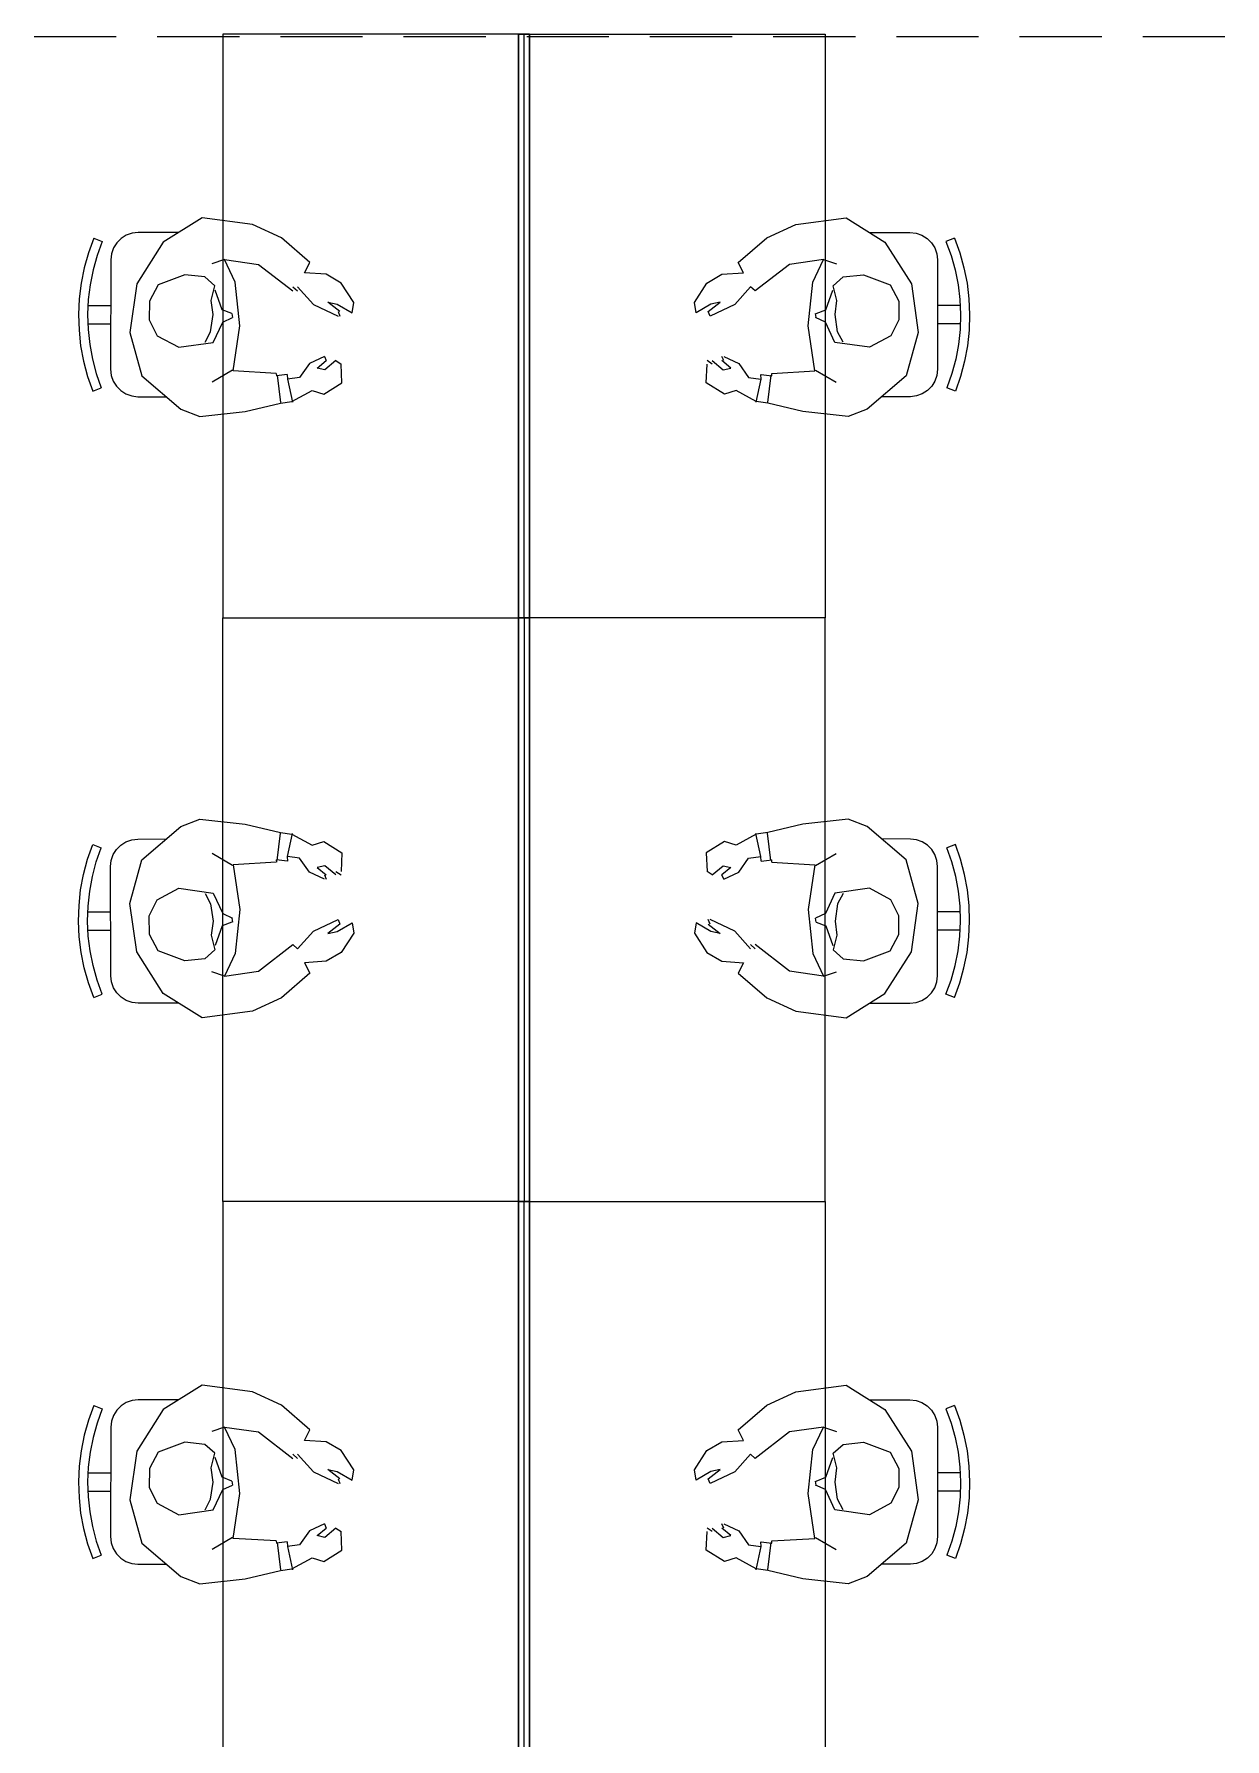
# Model space of a CAD drawing. Extents: x 0 to 23.4, y 0 to 16.5.
# Drawn here: x 5.637 to 6.493, y 6.85 to 8.077 of the extents above; entities that cross this region are included whole.
import ezdxf

# ---------------------------------------------------------------- set-up
doc = ezdxf.new("R2010")
doc.units = 0
doc.layers.get('0').update_dxf_attribs({"linetype": 'CONTINUOUS'})

msp = doc.modelspace()

# ---------------------------------------------------------------- linework, layer by layer
at = {"color": 0}
for points in [[(5.69618, 8.0746), (5.6371, 8.0746)], [(5.78472, 8.0746), (5.72569, 8.0746)], [(5.77289, 8.07656), (5.77289, 7.65662)], [(5.98942, 8.07656), (5.77289, 8.07656)], [(5.87332, 8.0746), (5.81424, 8.0746)], [(5.96192, 8.0746), (5.90283, 8.0746)], [(5.98551, 8.07656), (5.98942, 8.07656)], [(5.98942, 7.65662), (5.98942, 8.07656)], [(5.98942, 8.07656), (6.20594, 8.07656)], [(5.99338, 8.07656), (5.98942, 8.07656)], [(5.98942, 7.65662), (5.98942, 8.07656)], [(6.05046, 8.0746), (5.99143, 8.0746)], [(6.13906, 8.0746), (6.07997, 8.0746)], [(6.22765, 8.0746), (6.16857, 8.0746)], [(6.20594, 8.07656), (6.20594, 7.65662)], [(6.31619, 8.0746), (6.25717, 8.0746)], [(6.40479, 8.0746), (6.34571, 8.0746)], [(6.49338, 8.0746), (6.43431, 8.0746)], [(5.75786, 7.94439), (5.72993, 7.92692)], [(5.79406, 7.93967), (5.75786, 7.94439)], [(5.81494, 7.93001), (5.79406, 7.93967)], [(6.16396, 7.93001), (6.18479, 7.93967)], [(6.18479, 7.93967), (6.22097, 7.94439)], [(6.22097, 7.94439), (6.24892, 7.92692)], [(5.68001, 7.92979), (5.67617, 7.91922), (5.67312, 7.90836), (5.6709, 7.89729), (5.66954, 7.88607), (5.66906, 7.87478), (5.66938, 7.8635), (5.67057, 7.85232), (5.67264, 7.84119), (5.67557, 7.83029), (5.67925, 7.81967)], [(5.68608, 7.92736), (5.6824, 7.91721), (5.67947, 7.90685), (5.67736, 7.89626), (5.67606, 7.88558), (5.67557, 7.87478), (5.67594, 7.86404), (5.67708, 7.85331), (5.67904, 7.84272), (5.68181, 7.83231), (5.68533, 7.8221)], [(5.68001, 7.92979), (5.68608, 7.92736)], [(5.71192, 7.93381), (5.70751, 7.93332), (5.70335, 7.93192), (5.69965, 7.92958), (5.6965, 7.92643), (5.69417, 7.92275), (5.69271, 7.91857), (5.69217, 7.91417)], [(5.72993, 7.92692), (5.71089, 7.89697)], [(5.74089, 7.93375), (5.71192, 7.93381)], [(5.83539, 7.91233), (5.81494, 7.93001)], [(6.14344, 7.91233), (6.16396, 7.93001)], [(6.23796, 7.93375), (6.26693, 7.93381)], [(6.24892, 7.92692), (6.26796, 7.89697)], [(6.26693, 7.93381), (6.27132, 7.93332), (6.2755, 7.93192), (6.27924, 7.92958), (6.28233, 7.92643), (6.28472, 7.92275), (6.28618, 7.91857), (6.28668, 7.91417)], [(6.29883, 7.92979), (6.29275, 7.92736)], [(6.29275, 7.92736), (6.29644, 7.91721), (6.29937, 7.90685), (6.30149, 7.89626), (6.30279, 7.88558), (6.30328, 7.87478), (6.30296, 7.86404), (6.30176, 7.85331), (6.29981, 7.84272), (6.29704, 7.83231), (6.29351, 7.8221)], [(6.29883, 7.92979), (6.30268, 7.91922), (6.30572, 7.90836), (6.30794, 7.89729), (6.30931, 7.88607), (6.30985, 7.87478), (6.30946, 7.8635), (6.30826, 7.85232), (6.30621, 7.84119), (6.30333, 7.83029), (6.29958, 7.81967)], [(5.69217, 7.91417), (5.692, 7.83544)], [(5.77403, 7.91433), (5.76481, 7.91118)], [(5.77403, 7.91433), (5.79844, 7.91075)], [(5.78174, 7.89817), (5.77403, 7.91433)], [(5.79844, 7.91075), (5.82324, 7.89176)], [(5.83154, 7.90474), (5.83539, 7.91233)], [(6.14729, 7.90474), (6.14344, 7.91233)], [(6.18039, 7.91075), (6.1556, 7.89176)], [(6.20481, 7.91433), (6.18039, 7.91075)], [(6.1971, 7.89817), (6.20481, 7.91433)], [(6.20481, 7.91433), (6.21403, 7.91118)], [(6.28668, 7.91417), (6.28683, 7.83544)], [(5.74539, 7.90349), (5.72624, 7.89626)], [(5.75993, 7.90186), (5.74539, 7.90349)], [(5.76708, 7.8954), (5.75993, 7.90186)], [(5.84722, 7.90375), (5.83154, 7.90474)], [(5.85801, 7.89735), (5.84722, 7.90375)], [(6.12082, 7.89735), (6.13162, 7.90375)], [(6.13162, 7.90375), (6.14729, 7.90474)], [(6.21175, 7.8954), (6.21892, 7.90186)], [(6.21892, 7.90186), (6.23346, 7.90349)], [(6.23346, 7.90349), (6.25261, 7.89626)], [(5.71089, 7.89697), (5.706, 7.86199)], [(5.72624, 7.89626), (5.72, 7.88439)], [(5.76443, 7.88499), (5.76708, 7.8954)], [(5.7724, 7.87815), (5.76731, 7.89236)], [(5.78504, 7.8666), (5.78174, 7.89817)], [(5.82324, 7.89469), (5.82656, 7.89176)], [(5.82656, 7.89469), (5.83794, 7.882)], [(5.86703, 7.88357), (5.85801, 7.89735)], [(6.11187, 7.88357), (6.12082, 7.89735)], [(6.15229, 7.89469), (6.1409, 7.882)], [(6.1556, 7.89176), (6.15229, 7.89469)], [(6.19379, 7.8666), (6.1971, 7.89817)], [(6.20649, 7.87815), (6.21153, 7.89236)], [(6.21442, 7.88499), (6.21175, 7.8954)], [(6.25261, 7.89626), (6.25885, 7.88439)], [(6.26796, 7.89697), (6.27285, 7.86199)], [(5.67562, 7.88135), (5.69211, 7.88129)], [(5.72, 7.88439), (5.71994, 7.87093)], [(5.764, 7.86242), (5.76574, 7.87472)], [(5.76574, 7.87472), (5.76443, 7.88499)], [(5.7794, 7.87549), (5.7724, 7.87815)], [(5.7794, 7.87549), (5.77979, 7.87261)], [(5.83794, 7.882), (5.85568, 7.87364)], [(5.84842, 7.88379), (5.85504, 7.88226)], [(5.85699, 7.87706), (5.84842, 7.88379)], [(5.85504, 7.88226), (5.86578, 7.87608)], [(5.85568, 7.87706), (5.85699, 7.87364)], [(5.86578, 7.87608), (5.86703, 7.88357)], [(6.11307, 7.87608), (6.11187, 7.88357)], [(6.12381, 7.88226), (6.11307, 7.87608)], [(6.12185, 7.87706), (6.13043, 7.88379)], [(6.12315, 7.87364), (6.12185, 7.87706)], [(6.1409, 7.882), (6.12315, 7.87364)], [(6.13043, 7.88379), (6.12381, 7.88226)], [(6.19943, 7.87261), (6.19906, 7.87549)], [(6.19943, 7.87549), (6.20649, 7.87815)], [(6.21311, 7.87472), (6.21442, 7.88499)], [(6.21485, 7.86242), (6.21311, 7.87472)], [(6.25885, 7.88439), (6.2589, 7.87093)], [(6.30328, 7.88135), (6.28674, 7.88129)], [(5.67557, 7.86822), (5.69211, 7.86822)], [(5.706, 7.86199), (5.71468, 7.83078)], [(5.71994, 7.87093), (5.72564, 7.85954)], [(5.75999, 7.85488), (5.764, 7.86242)], [(5.76594, 7.85476), (5.77274, 7.86942)], [(5.77274, 7.86942), (5.77979, 7.87261)], [(5.78028, 7.83425), (5.78504, 7.8666)], [(6.19862, 7.83425), (6.19379, 7.8666)], [(6.20611, 7.86942), (6.19906, 7.87261)], [(6.21289, 7.85476), (6.20611, 7.86942)], [(6.21886, 7.85488), (6.21485, 7.86242)], [(6.2589, 7.87093), (6.25319, 7.85954)], [(6.27285, 7.86199), (6.26417, 7.83078)], [(6.30328, 7.86822), (6.28678, 7.86822)], [(5.72564, 7.85954), (5.7411, 7.85124)], [(5.7411, 7.85124), (5.76594, 7.85476)], [(6.23774, 7.85124), (6.21289, 7.85476)], [(6.25319, 7.85954), (6.23774, 7.85124)], [(5.83513, 7.83963), (5.82801, 7.82958)], [(5.84581, 7.84462), (5.83513, 7.83963)], [(5.84065, 7.83621), (5.84722, 7.84164)], [(5.84581, 7.84462), (5.84722, 7.84164)], [(5.85411, 7.84164), (5.84625, 7.83496)], [(5.85411, 7.84164), (5.85781, 7.83919)], [(5.85846, 7.82574), (5.85781, 7.83919)], [(6.12044, 7.82574), (6.12104, 7.83919)], [(6.12472, 7.83919), (6.12104, 7.84164)], [(6.12472, 7.84164), (6.13265, 7.83496)], [(6.13303, 7.84164), (6.13162, 7.84462)], [(6.13818, 7.83621), (6.13162, 7.84164)], [(6.13303, 7.84462), (6.14378, 7.83963)], [(6.14378, 7.83963), (6.15082, 7.82958)], [(5.692, 7.83544), (5.69249, 7.83106), (5.69396, 7.82687), (5.69629, 7.82319), (5.69938, 7.82004), (5.70313, 7.81771), (5.70731, 7.81625), (5.71164, 7.81569)], [(5.71468, 7.83078), (5.74262, 7.80681)], [(5.77983, 7.83485), (5.76503, 7.82611)], [(5.81114, 7.83242), (5.78028, 7.83425)], [(5.81114, 7.83242), (5.81131, 7.83078)], [(5.81896, 7.83165), (5.81131, 7.83078)], [(5.8119, 7.83117), (5.81429, 7.81153)], [(5.81896, 7.83165), (5.81922, 7.8284)], [(5.82801, 7.82958), (5.81922, 7.8284)], [(5.81922, 7.8284), (5.82281, 7.81168)], [(5.84625, 7.83496), (5.84065, 7.83621)], [(5.84543, 7.8176), (5.85846, 7.82574)], [(6.13346, 7.8176), (6.12044, 7.82574)], [(6.13265, 7.83496), (6.13818, 7.83621)], [(6.15082, 7.82958), (6.15961, 7.8284)], [(6.15961, 7.8284), (6.15603, 7.81168)], [(6.15994, 7.8284), (6.15961, 7.83165)], [(6.15994, 7.83165), (6.16754, 7.83078)], [(6.16694, 7.83117), (6.16456, 7.81153)], [(6.16769, 7.83078), (6.16754, 7.83242)], [(6.16769, 7.83242), (6.19862, 7.83425)], [(6.199, 7.83485), (6.21382, 7.82611)], [(6.26417, 7.83078), (6.23622, 7.80681)], [(6.28683, 7.83544), (6.28635, 7.83106), (6.28489, 7.82687), (6.28256, 7.82319), (6.27946, 7.82004), (6.27572, 7.81771), (6.27154, 7.81625), (6.26719, 7.81569)], [(5.67925, 7.81967), (5.68533, 7.8221)], [(5.71164, 7.81569), (5.73226, 7.81569)], [(5.82243, 7.81228), (5.83697, 7.8201)], [(5.83697, 7.8201), (5.84543, 7.8176)], [(6.14187, 7.8201), (6.13346, 7.8176)], [(6.15642, 7.81228), (6.14187, 7.8201)], [(6.26719, 7.81569), (6.24658, 7.81569)], [(6.29958, 7.81967), (6.29351, 7.8221)], [(5.74262, 7.80681), (5.75624, 7.80154)], [(5.75624, 7.80154), (5.78896, 7.80512)], [(5.78896, 7.80512), (5.81418, 7.81099)], [(5.81418, 7.81099), (5.82243, 7.81228)], [(6.16471, 7.81099), (6.15642, 7.81228)], [(6.18994, 7.80512), (6.16471, 7.81099)], [(6.2226, 7.80154), (6.18994, 7.80512)], [(6.23622, 7.80681), (6.2226, 7.80154)], [(5.77289, 7.23671), (5.77289, 7.65662)], [(5.77289, 7.65662), (5.98942, 7.65662)], [(5.77289, 7.65662), (5.98942, 7.65662)], [(6.20594, 7.65662), (5.98942, 7.65662)], [(5.98942, 7.65662), (5.98942, 7.23671)], [(6.20594, 7.65662), (5.98942, 7.65662)], [(5.98942, 7.65662), (5.98942, 7.23671)], [(6.20594, 7.23671), (6.20594, 7.65662)], [(5.71468, 7.48247), (5.74262, 7.5064)], [(5.74262, 7.5064), (5.75624, 7.51172)], [(5.75624, 7.51172), (5.78896, 7.50808)], [(5.78896, 7.50808), (5.81418, 7.50222)], [(6.18994, 7.50808), (6.16471, 7.50222)], [(6.2226, 7.51172), (6.18994, 7.50808)], [(6.23622, 7.5064), (6.2226, 7.51172)], [(6.26417, 7.48247), (6.23622, 7.5064)], [(5.692, 7.47781), (5.69249, 7.48215), (5.69396, 7.48633), (5.69629, 7.49007), (5.69938, 7.49317), (5.70313, 7.49556), (5.70731, 7.49701), (5.71164, 7.4975)], [(5.71164, 7.4975), (5.73226, 7.49756)], [(5.8119, 7.48204), (5.81429, 7.50174)], [(5.81418, 7.50222), (5.82243, 7.50092)], [(5.81922, 7.48481), (5.82281, 7.50157)], [(5.82243, 7.50092), (5.83697, 7.49317)], [(5.83697, 7.49317), (5.84543, 7.49561)], [(5.84543, 7.49561), (5.85846, 7.48747)], [(6.13346, 7.49561), (6.12044, 7.48747)], [(6.14187, 7.49317), (6.13346, 7.49561)], [(6.15642, 7.50092), (6.14187, 7.49317)], [(6.15961, 7.48481), (6.15603, 7.50157)], [(6.16471, 7.50222), (6.15642, 7.50092)], [(6.16694, 7.48204), (6.16456, 7.50174)], [(6.26719, 7.4975), (6.24658, 7.49756)], [(6.28683, 7.47781), (6.28635, 7.48215), (6.28489, 7.48633), (6.28256, 7.49007), (6.27946, 7.49317), (6.27572, 7.49556), (6.27154, 7.49701), (6.26719, 7.4975)], [(5.68001, 7.3834), (5.67617, 7.39404), (5.67312, 7.40489), (5.6709, 7.41596), (5.66954, 7.42714), (5.66906, 7.43842), (5.66938, 7.44971), (5.67057, 7.46094), (5.67264, 7.472), (5.67557, 7.48292), (5.67925, 7.4936)], [(5.68608, 7.3859), (5.6824, 7.39606), (5.67947, 7.40642), (5.67736, 7.41699), (5.67606, 7.42768), (5.67557, 7.43842), (5.67594, 7.44922), (5.67708, 7.4599), (5.67904, 7.47054), (5.68181, 7.48096), (5.68533, 7.49115)], [(5.67925, 7.4936), (5.68533, 7.49115)], [(5.706, 7.45122), (5.71468, 7.48247)], [(5.77983, 7.47835), (5.76503, 7.48708)], [(5.81114, 7.48242), (5.81131, 7.48079)], [(5.81896, 7.48156), (5.81131, 7.48242)], [(5.81896, 7.48481), (5.81922, 7.48156)], [(5.82801, 7.48367), (5.81922, 7.48481)], [(5.83513, 7.47358), (5.82801, 7.48367)], [(5.85846, 7.48747), (5.85781, 7.47407)], [(6.12044, 7.48747), (6.12104, 7.47407)], [(6.14378, 7.47358), (6.15082, 7.48367)], [(6.15082, 7.48367), (6.15961, 7.48481)], [(6.15994, 7.48156), (6.15961, 7.48481)], [(6.15994, 7.48156), (6.16754, 7.48242)], [(6.16769, 7.48079), (6.16754, 7.48242)], [(6.199, 7.47835), (6.21382, 7.48708)], [(6.27285, 7.45122), (6.26417, 7.48247)], [(6.29275, 7.3859), (6.29644, 7.396), (6.29937, 7.40642), (6.30149, 7.41699), (6.30279, 7.42768), (6.30328, 7.43842), (6.30296, 7.44922), (6.30176, 7.4599), (6.29981, 7.47054), (6.29704, 7.48096), (6.29351, 7.49115)], [(6.29958, 7.4936), (6.29351, 7.49115)], [(6.29883, 7.3834), (6.30268, 7.39404), (6.30572, 7.40489), (6.30794, 7.41596), (6.30931, 7.42714), (6.30985, 7.43842), (6.30946, 7.44971), (6.30826, 7.46094), (6.30621, 7.472), (6.30333, 7.48292), (6.29958, 7.4936)], [(5.69217, 7.39903), (5.692, 7.47781)], [(5.81114, 7.48079), (5.78028, 7.479)], [(5.78028, 7.479), (5.78504, 7.44667)], [(5.84581, 7.46864), (5.83513, 7.47358)], [(5.84625, 7.47831), (5.84065, 7.477)], [(5.84065, 7.477), (5.84722, 7.47162)], [(5.84581, 7.47162), (5.84722, 7.46864)], [(5.85411, 7.47162), (5.84625, 7.47831)], [(5.85411, 7.47407), (5.85781, 7.47162)], [(6.12472, 7.47162), (6.12104, 7.47407)], [(6.12472, 7.47162), (6.13265, 7.47831)], [(6.13818, 7.477), (6.13162, 7.47162)], [(6.13303, 7.46864), (6.13162, 7.47162)], [(6.13265, 7.47831), (6.13818, 7.477)], [(6.13303, 7.46864), (6.14378, 7.47358)], [(6.16769, 7.48079), (6.19862, 7.479)], [(6.19862, 7.479), (6.19379, 7.44667)], [(6.28668, 7.39903), (6.28683, 7.47781)], [(5.72564, 7.45372), (5.7411, 7.46203)], [(5.7411, 7.46203), (5.76594, 7.45844)], [(5.75999, 7.45839), (5.764, 7.45079)], [(5.76594, 7.45844), (5.77274, 7.44379)], [(6.21289, 7.45844), (6.20611, 7.44379)], [(6.23774, 7.46203), (6.21289, 7.45844)], [(6.21886, 7.45839), (6.21485, 7.45079)], [(6.25319, 7.45372), (6.23774, 7.46203)], [(5.67557, 7.44499), (5.69211, 7.44504)], [(5.71089, 7.41624), (5.706, 7.45122)], [(5.71994, 7.44233), (5.72564, 7.45372)], [(5.764, 7.45079), (5.76574, 7.43847)], [(5.78504, 7.44667), (5.78174, 7.4151)], [(6.19379, 7.44667), (6.1971, 7.4151)], [(6.21485, 7.45079), (6.21311, 7.43847)], [(6.2589, 7.44233), (6.25319, 7.45372)], [(6.26796, 7.41624), (6.27285, 7.45122)], [(6.30328, 7.44499), (6.28678, 7.44504)], [(5.72, 7.42888), (5.71994, 7.44233)], [(5.76574, 7.43847), (5.76443, 7.42822)], [(5.7724, 7.43511), (5.76731, 7.42085)], [(5.7794, 7.43778), (5.7724, 7.43511)], [(5.77274, 7.44379), (5.77979, 7.4406)], [(5.7794, 7.4406), (5.77979, 7.43778)], [(5.83794, 7.43126), (5.85568, 7.43956)], [(5.85699, 7.43614), (5.84842, 7.42942)], [(5.85504, 7.43093), (5.86578, 7.43713)], [(5.85568, 7.43956), (5.85699, 7.43614)], [(5.86578, 7.43713), (5.86703, 7.42969)], [(6.11307, 7.43713), (6.11187, 7.42969)], [(6.12381, 7.43093), (6.11307, 7.43713)], [(6.12315, 7.43614), (6.12185, 7.43956)], [(6.12185, 7.43614), (6.13043, 7.42942)], [(6.1409, 7.43126), (6.12315, 7.43956)], [(6.20611, 7.44379), (6.19906, 7.4406)], [(6.19943, 7.43778), (6.19906, 7.4406)], [(6.19943, 7.43778), (6.20649, 7.43511)], [(6.20649, 7.43511), (6.21153, 7.42085)], [(6.21311, 7.43847), (6.21442, 7.42822)], [(6.25885, 7.42888), (6.2589, 7.44233)], [(5.67562, 7.43186), (5.69211, 7.43192)], [(5.72624, 7.41694), (5.72, 7.42888)], [(5.76443, 7.42822), (5.76708, 7.41781)], [(5.79844, 7.40246), (5.82324, 7.4215)], [(5.82324, 7.4215), (5.82656, 7.41851)], [(5.82656, 7.41851), (5.83794, 7.43126)], [(5.84842, 7.42942), (5.85504, 7.43093)], [(5.86703, 7.42969), (5.85801, 7.41585)], [(6.11187, 7.42969), (6.12082, 7.41585)], [(6.13043, 7.42942), (6.12381, 7.43093)], [(6.15229, 7.41851), (6.1409, 7.43126)], [(6.1556, 7.41851), (6.15229, 7.4215)], [(6.18039, 7.40246), (6.1556, 7.4215)], [(6.21442, 7.42822), (6.21175, 7.41781)], [(6.25261, 7.41694), (6.25885, 7.42888)], [(6.30328, 7.43186), (6.28674, 7.43192)], [(5.72993, 7.38629), (5.71089, 7.41624)], [(5.74539, 7.40978), (5.72624, 7.41694)], [(5.75993, 7.41135), (5.74539, 7.40978)], [(5.76708, 7.41781), (5.75993, 7.41135)], [(5.78174, 7.4151), (5.77403, 7.39893)], [(5.84722, 7.4095), (5.83154, 7.40853)], [(5.83154, 7.40853), (5.83539, 7.40093)], [(5.85801, 7.41585), (5.84722, 7.4095)], [(6.12082, 7.41585), (6.13162, 7.4095)], [(6.13162, 7.4095), (6.14729, 7.40853)], [(6.14729, 7.40853), (6.14344, 7.40093)], [(6.1971, 7.4151), (6.20481, 7.39893)], [(6.21175, 7.41781), (6.21892, 7.41135)], [(6.21892, 7.41135), (6.23346, 7.40978)], [(6.23346, 7.40978), (6.25261, 7.41694)], [(6.24892, 7.38629), (6.26796, 7.41624)], [(5.71192, 7.37939), (5.70751, 7.37989), (5.70335, 7.38135), (5.69965, 7.38368), (5.6965, 7.38678), (5.69417, 7.39051), (5.69271, 7.39469), (5.69217, 7.39903)], [(5.77403, 7.39893), (5.76481, 7.40201)], [(5.77403, 7.39893), (5.79844, 7.40246)], [(5.83539, 7.40093), (5.81494, 7.38325)], [(6.14344, 7.40093), (6.16396, 7.38325)], [(6.20481, 7.39893), (6.18039, 7.40246)], [(6.20481, 7.39893), (6.21403, 7.40201)], [(6.26693, 7.37939), (6.27132, 7.37989), (6.2755, 7.38135), (6.27924, 7.38368), (6.28233, 7.38678), (6.28472, 7.39051), (6.28618, 7.39469), (6.28668, 7.39903)], [(5.68001, 7.3834), (5.68608, 7.3859)], [(5.75786, 7.36888), (5.72993, 7.38629)], [(6.22097, 7.36888), (6.24892, 7.38629)], [(6.29883, 7.3834), (6.29275, 7.3859)], [(5.74089, 7.37944), (5.71192, 7.37939)], [(5.79406, 7.37358), (5.75786, 7.36888)], [(5.81494, 7.38325), (5.79406, 7.37358)], [(6.16396, 7.38325), (6.18479, 7.37358)], [(6.18479, 7.37358), (6.22097, 7.36888)], [(6.23796, 7.37944), (6.26693, 7.37939)], [(5.77289, 7.23671), (5.77289, 6.81679)], [(5.98942, 7.23671), (5.77289, 7.23671)], [(5.98942, 7.23671), (5.77289, 7.23671)], [(5.98551, 7.23671), (5.98942, 7.23671)], [(5.98551, 7.23671), (5.98942, 7.23671)], [(5.98942, 6.81679), (5.98942, 7.23671)], [(5.98942, 7.23671), (6.20594, 7.23671)], [(5.99338, 7.23671), (5.98942, 7.23671)], [(5.98942, 7.23671), (6.20594, 7.23671)], [(5.99338, 7.23671), (5.98942, 7.23671)], [(5.98942, 6.81679), (5.98942, 7.23671)], [(6.20594, 7.23671), (6.20594, 6.81679)], [(5.75786, 7.10454), (5.72993, 7.08708)], [(5.79406, 7.09983), (5.75786, 7.10454)], [(6.18479, 7.09983), (6.22097, 7.10454)], [(6.22097, 7.10454), (6.24892, 7.08708)], [(5.68001, 7.08996), (5.67617, 7.07938), (5.67312, 7.06853), (5.6709, 7.05746), (5.66954, 7.04622), (5.66906, 7.03494), (5.66938, 7.02365), (5.67057, 7.01247), (5.67264, 7.00136), (5.67557, 6.99046), (5.67925, 6.97982)], [(5.68001, 7.08996), (5.68608, 7.08751)], [(5.71192, 7.09397), (5.70751, 7.09347), (5.70335, 7.09207), (5.69965, 7.08968), (5.6965, 7.08658), (5.69417, 7.08285), (5.69271, 7.07872), (5.69217, 7.07433)], [(5.74089, 7.09392), (5.71192, 7.09397)], [(5.81494, 7.09011), (5.79406, 7.09983)], [(5.83539, 7.07249), (5.81494, 7.09011)], [(6.14344, 7.07249), (6.16396, 7.09011)], [(6.16396, 7.09011), (6.18479, 7.09983)], [(6.23796, 7.09392), (6.26693, 7.09397)], [(6.26693, 7.09397), (6.27132, 7.09347), (6.2755, 7.09207), (6.27924, 7.08968), (6.28233, 7.08658), (6.28472, 7.08285), (6.28618, 7.07872), (6.28668, 7.07433)], [(6.29883, 7.08996), (6.29275, 7.08751)], [(6.29883, 7.08996), (6.30268, 7.07938), (6.30572, 7.06853), (6.30794, 7.05746), (6.30931, 7.04622), (6.30985, 7.03494), (6.30946, 7.02365), (6.30826, 7.01247), (6.30621, 7.00136), (6.30333, 6.99046), (6.29958, 6.97982)], [(5.68608, 7.08751), (5.6824, 7.07736), (5.67947, 7.067), (5.67736, 7.05643), (5.67606, 7.04568), (5.67557, 7.03494), (5.67594, 7.02414), (5.67708, 7.01346), (5.67904, 7.00282), (5.68181, 6.9924), (5.68533, 6.98226)], [(5.72993, 7.08708), (5.71089, 7.05713)], [(6.24892, 7.08708), (6.26796, 7.05713)], [(6.29275, 7.08751), (6.29644, 7.07736), (6.29937, 7.067), (6.30149, 7.05643), (6.30279, 7.04568), (6.30328, 7.03494), (6.30296, 7.02414), (6.30176, 7.01346), (6.29981, 7.00282), (6.29704, 6.9924), (6.29351, 6.98226)], [(5.69217, 7.07433), (5.692, 6.99561)], [(5.77403, 7.07449), (5.76481, 7.07135)], [(5.77403, 7.07449), (5.79844, 7.0709)], [(5.78174, 7.05832), (5.77403, 7.07449)], [(5.79844, 7.0709), (5.82324, 7.05192)], [(5.83154, 7.06489), (5.83539, 7.07249)], [(5.84722, 7.06392), (5.83154, 7.06489)], [(6.13162, 7.06392), (6.14729, 7.06489)], [(6.14729, 7.06489), (6.14344, 7.07249)], [(6.18039, 7.0709), (6.1556, 7.05192)], [(6.20481, 7.07449), (6.18039, 7.0709)], [(6.1971, 7.05832), (6.20481, 7.07449)], [(6.20481, 7.07449), (6.21403, 7.07135)], [(6.28668, 7.07433), (6.28683, 6.99561)], [(5.71089, 7.05713), (5.706, 7.02214)], [(5.72624, 7.05643), (5.72, 7.04454)], [(5.74539, 7.06364), (5.72624, 7.05643)], [(5.75993, 7.06201), (5.74539, 7.06364)], [(5.76708, 7.05556), (5.75993, 7.06201)], [(5.76443, 7.04514), (5.76708, 7.05556)], [(5.7724, 7.03831), (5.76731, 7.05251)], [(5.78504, 7.02675), (5.78174, 7.05832)], [(5.82324, 7.05485), (5.82656, 7.05192)], [(5.82656, 7.05485), (5.83794, 7.04215)], [(5.85801, 7.05751), (5.84722, 7.06392)], [(5.86703, 7.04372), (5.85801, 7.05751)], [(6.11187, 7.04372), (6.12082, 7.05751)], [(6.12082, 7.05751), (6.13162, 7.06392)], [(6.15229, 7.05485), (6.1409, 7.04215)], [(6.1556, 7.05192), (6.15229, 7.05485)], [(6.19379, 7.02675), (6.1971, 7.05832)], [(6.20649, 7.03831), (6.21153, 7.05251)], [(6.21175, 7.05556), (6.21892, 7.06201)], [(6.21442, 7.04514), (6.21175, 7.05556)], [(6.21892, 7.06201), (6.23346, 7.06364)], [(6.23346, 7.06364), (6.25261, 7.05643)], [(6.25261, 7.05643), (6.25885, 7.04454)], [(6.26796, 7.05713), (6.27285, 7.02214)], [(5.67562, 7.0415), (5.69211, 7.04144)], [(5.72, 7.04454), (5.71994, 7.03108)], [(5.76574, 7.03489), (5.76443, 7.04514)], [(5.83794, 7.04215), (5.85568, 7.03381)], [(5.84842, 7.04394), (5.85504, 7.04243)], [(5.85699, 7.03722), (5.84842, 7.04394)], [(5.85504, 7.04243), (5.86578, 7.03624)], [(5.86578, 7.03624), (5.86703, 7.04372)], [(6.11307, 7.03624), (6.11187, 7.04372)], [(6.12381, 7.04243), (6.11307, 7.03624)], [(6.12185, 7.03722), (6.13043, 7.04394)], [(6.1409, 7.04215), (6.12315, 7.03381)], [(6.13043, 7.04394), (6.12381, 7.04243)], [(6.21311, 7.03489), (6.21442, 7.04514)], [(6.25885, 7.04454), (6.2589, 7.03108)], [(6.30328, 7.0415), (6.28674, 7.04144)], [(5.67557, 7.02838), (5.69211, 7.02832)], [(5.71994, 7.03108), (5.72564, 7.01969)], [(5.764, 7.02257), (5.76574, 7.03489)], [(5.76594, 7.01492), (5.77274, 7.02957)], [(5.7794, 7.03564), (5.7724, 7.03831)], [(5.77274, 7.02957), (5.77979, 7.03276)], [(5.7794, 7.03564), (5.77979, 7.03276)], [(5.85568, 7.03722), (5.85699, 7.03381)], [(6.12315, 7.03381), (6.12185, 7.03722)], [(6.19943, 7.03276), (6.19906, 7.03564)], [(6.20611, 7.02957), (6.19906, 7.03276)], [(6.19943, 7.03564), (6.20649, 7.03831)], [(6.21289, 7.01492), (6.20611, 7.02957)], [(6.21485, 7.02257), (6.21311, 7.03489)], [(6.2589, 7.03108), (6.25319, 7.01969)], [(6.30328, 7.02838), (6.28678, 7.02832)], [(5.706, 7.02214), (5.71468, 6.99094)], [(5.72564, 7.01969), (5.7411, 7.01139)], [(5.75999, 7.01497), (5.764, 7.02257)], [(5.78028, 6.99436), (5.78504, 7.02675)], [(6.19862, 6.99436), (6.19379, 7.02675)], [(6.21886, 7.01497), (6.21485, 7.02257)], [(6.25319, 7.01969), (6.23774, 7.01139)], [(6.27285, 7.02214), (6.26417, 6.99094)], [(5.7411, 7.01139), (5.76594, 7.01492)], [(5.84581, 7.00472), (5.83513, 6.99978)], [(5.84581, 7.00472), (5.84722, 7.00174)], [(6.13303, 7.00174), (6.13162, 7.00472)], [(6.13303, 7.00472), (6.14378, 6.99978)], [(6.23774, 7.01139), (6.21289, 7.01492)], [(5.692, 6.99561), (5.69249, 6.99121), (5.69396, 6.98703), (5.69629, 6.98329), (5.69938, 6.98019), (5.70313, 6.97781), (5.70731, 6.9764), (5.71164, 6.97586)], [(5.71468, 6.99094), (5.74262, 6.96696)], [(5.77983, 6.99501), (5.76503, 6.98628)], [(5.81114, 6.99257), (5.78028, 6.99436)], [(5.81114, 6.99257), (5.81131, 6.99094)], [(5.81896, 6.99181), (5.81131, 6.99094)], [(5.8119, 6.99132), (5.81429, 6.97168)], [(5.81896, 6.99181), (5.81922, 6.98856)], [(5.83513, 6.99978), (5.82801, 6.98975)], [(5.84065, 6.99636), (5.84722, 7.00174)], [(5.84625, 6.99507), (5.84065, 6.99636)], [(5.85411, 7.00174), (5.84625, 6.99507)], [(5.85411, 7.00174), (5.85781, 6.99929)], [(5.85846, 6.98589), (5.85781, 6.99929)], [(6.12044, 6.98589), (6.12104, 6.99929)], [(6.12472, 6.99929), (6.12104, 7.00174)], [(6.12472, 7.00174), (6.13265, 6.99507)], [(6.13818, 6.99636), (6.13162, 7.00174)], [(6.13265, 6.99507), (6.13818, 6.99636)], [(6.14378, 6.99978), (6.15082, 6.98975)], [(6.15994, 6.98856), (6.15961, 6.99181)], [(6.15994, 6.99181), (6.16754, 6.99094)], [(6.16694, 6.99132), (6.16456, 6.97168)], [(6.16769, 6.99094), (6.16754, 6.99257)], [(6.16769, 6.99257), (6.19862, 6.99436)], [(6.199, 6.99501), (6.21382, 6.98628)], [(6.26417, 6.99094), (6.23622, 6.96696)], [(6.28683, 6.99561), (6.28635, 6.99121), (6.28489, 6.98703), (6.28256, 6.98329), (6.27946, 6.98019), (6.27572, 6.97781), (6.27154, 6.9764), (6.26719, 6.97586)], [(5.67925, 6.97982), (5.68533, 6.98226)], [(5.82801, 6.98975), (5.81922, 6.98856)], [(5.81922, 6.98856), (5.82281, 6.97179)], [(5.82243, 6.97244), (5.83697, 6.98025)], [(5.83697, 6.98025), (5.84543, 6.97775)], [(5.84543, 6.97775), (5.85846, 6.98589)], [(6.13346, 6.97775), (6.12044, 6.98589)], [(6.14187, 6.98025), (6.13346, 6.97775)], [(6.15642, 6.97244), (6.14187, 6.98025)], [(6.15082, 6.98975), (6.15961, 6.98856)], [(6.15961, 6.98856), (6.15603, 6.97179)], [(6.29958, 6.97982), (6.29351, 6.98226)], [(5.71164, 6.97586), (5.73226, 6.97581)], [(5.74262, 6.96696), (5.75624, 6.96169)], [(5.78896, 6.96528), (5.81418, 6.97114)], [(5.81418, 6.97114), (5.82243, 6.97244)], [(6.16471, 6.97114), (6.15642, 6.97244)], [(6.18994, 6.96528), (6.16471, 6.97114)], [(6.23622, 6.96696), (6.2226, 6.96169)], [(6.26719, 6.97586), (6.24658, 6.97581)], [(5.75624, 6.96169), (5.78896, 6.96528)], [(6.2226, 6.96169), (6.18994, 6.96528)]]:
    msp.add_lwpolyline(points, dxfattribs=at)
for points in [[(5.99338, 7.65662), (5.99338, 8.07656), (5.98551, 8.07656), (5.98551, 7.65662), (5.99338, 7.65662)], [(5.98551, 7.65662), (5.98551, 8.07656), (5.99338, 8.07656), (5.99338, 7.65662), (5.98551, 7.65662)], [(5.99338, 7.65662), (5.99338, 7.23671), (5.98551, 7.23671), (5.98551, 7.65662), (5.99338, 7.65662)], [(5.98551, 7.65662), (5.98551, 7.23671), (5.99338, 7.23671), (5.99338, 7.65662), (5.98551, 7.65662)], [(5.99338, 6.81679), (5.99338, 7.23671), (5.98551, 7.23671), (5.98551, 6.81679), (5.99338, 6.81679)], [(5.98551, 6.81679), (5.98551, 7.23671), (5.99338, 7.23671), (5.99338, 6.81679), (5.98551, 6.81679)]]:
    msp.add_lwpolyline(points, close=True, dxfattribs=at)

doc.saveas('drawing.dxf')
